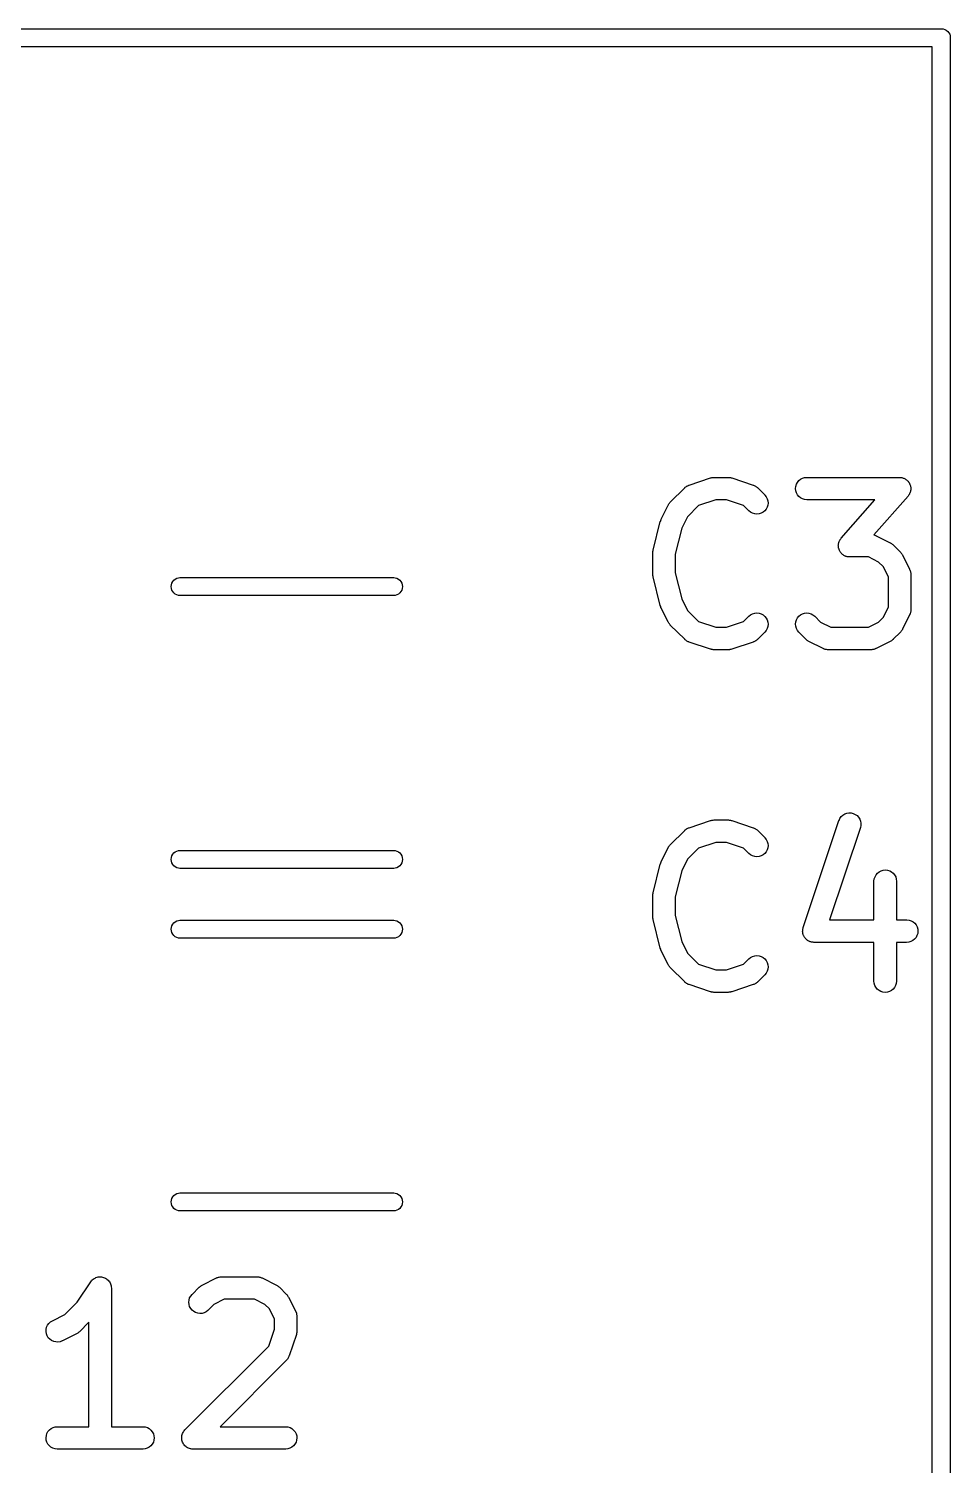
# Model space of a CAD drawing. Extents: x 86.3 to 156, y -71.2 to -29.1.
# Drawn here: x 149.66 to 155.81, y -38.73 to -29.15 of the extents above; entities that cross this region are included whole.
import ezdxf

# ---------------------------------------------------------------- set-up
doc = ezdxf.new("R2010")
doc.units = 0
doc.layers.add('BLACK', color=7, linetype='CONTINUOUS')

msp = doc.modelspace()

# ---------------------------------------------------------------- linework, layer by layer
at = {"layer": 'BLACK', "linetype": 'CONTINUOUS'}
for p, q in [((130.353, -29.15), (155.747, -29.15)), ((155.747, -29.15), (155.75, -29.1497)), ((155.75, -29.1497), (155.753, -29.15)), ((155.753, -29.15), (155.753, -29.15)), ((155.753, -29.15), (155.762, -29.1509)), ((155.762, -29.1509), (155.773, -29.1543)), ((155.773, -29.1543), (155.783, -29.1599)), ((155.783, -29.1599), (155.793, -29.1674)), ((155.793, -29.1674), (155.8, -29.1765)), ((155.8, -29.1765), (155.806, -29.1869)), ((155.806, -29.1869), (155.809, -29.1982)), ((155.809, -29.1982), (155.81, -29.21)), ((155.81, -29.21), (155.81, -29.2129)), ((155.81, -29.2129), (155.81, -41.592)), ((155.69, -29.27), (130.41, -29.27)), ((155.69, -41.5642), (155.69, -29.27)), ((154.042, -32.2093), (154.046, -32.2063)), ((154.046, -32.2063), (154.05, -32.2031)), ((154.05, -32.2031), (154.052, -32.2021)), ((154.052, -32.2021), (154.054, -32.2008)), ((154.054, -32.2008), (154.058, -32.1987)), ((154.058, -32.1987), (154.063, -32.1964)), ((154.063, -32.1964), (154.065, -32.1957)), ((154.065, -32.1957), (154.067, -32.1948)), ((154.067, -32.1948), (154.21, -32.1472)), ((154.21, -32.1472), (154.211, -32.1469)), ((154.211, -32.1469), (154.215, -32.146)), ((154.215, -32.146), (154.219, -32.1448)), ((154.219, -32.1448), (154.222, -32.1445)), ((154.222, -32.1445), (154.225, -32.1439)), ((154.225, -32.1439), (154.229, -32.1438)), ((154.229, -32.1438), (154.234, -32.1434)), ((154.234, -32.1434), (154.329, -32.1434)), ((154.329, -32.1434), (154.33, -32.1434)), ((154.33, -32.1434), (154.334, -32.1439)), ((154.334, -32.1439), (154.338, -32.144)), ((154.338, -32.144), (154.341, -32.1447)), ((154.341, -32.1447), (154.344, -32.145)), ((154.344, -32.145), (154.348, -32.1463)), ((154.348, -32.1463), (154.353, -32.1472)), ((154.353, -32.1472), (154.495, -32.1948)), ((154.495, -32.1948), (154.496, -32.1952)), ((154.496, -32.1952), (154.498, -32.1961)), ((154.498, -32.1961), (154.501, -32.1968)), ((154.501, -32.1968), (154.505, -32.1992)), ((154.505, -32.1992), (154.51, -32.2013)), ((154.51, -32.2013), (154.511, -32.2026)), ((154.511, -32.2026), (154.513, -32.2037)), ((154.513, -32.2037), (154.517, -32.2069)), ((154.778, -32.2179), (154.779, -32.2033)), ((154.779, -32.2033), (154.784, -32.1893)), ((154.784, -32.1893), (154.79, -32.1764)), ((154.79, -32.1764), (154.8, -32.1652)), ((154.8, -32.1652), (154.811, -32.1559)), ((154.811, -32.1559), (154.824, -32.149)), ((154.824, -32.149), (154.838, -32.1448)), ((154.838, -32.1448), (154.853, -32.1434)), ((154.853, -32.1434), (155.472, -32.1434)), ((155.472, -32.1434), (155.473, -32.1434)), ((155.473, -32.1434), (155.477, -32.1439)), ((155.477, -32.1439), (155.482, -32.1441)), ((155.482, -32.1441), (155.485, -32.1447)), ((155.485, -32.1447), (155.487, -32.145)), ((155.487, -32.145), (155.492, -32.1464)), ((155.492, -32.1464), (155.496, -32.1475)), ((155.496, -32.1475), (155.499, -32.1486)), ((155.499, -32.1486), (155.501, -32.1494)), ((155.501, -32.1494), (155.505, -32.1517)), ((155.505, -32.1517), (155.51, -32.1537)), ((155.51, -32.1537), (155.512, -32.1552)), ((155.512, -32.1552), (155.514, -32.1565)), ((155.514, -32.1565), (155.518, -32.1595)), ((155.518, -32.1595), (155.521, -32.1623)), ((155.521, -32.1623), (155.523, -32.1642)), ((155.523, -32.1642), (155.525, -32.1659)), ((155.525, -32.1659), (155.528, -32.1696)), ((155.528, -32.1696), (155.531, -32.173)), ((155.531, -32.173), (155.533, -32.1753)), ((155.533, -32.1753), (155.534, -32.1773)), ((155.534, -32.1773), (155.537, -32.1815)), ((155.537, -32.1815), (155.539, -32.1855)), ((155.539, -32.1855), (155.54, -32.188)), ((155.54, -32.188), (155.541, -32.1903)), ((155.541, -32.1903), (155.543, -32.1948)), ((155.543, -32.1948), (155.544, -32.1992)), ((155.544, -32.1992), (155.545, -32.2018)), ((155.545, -32.2018), (155.545, -32.2043)), ((155.545, -32.2043), (155.546, -32.209)), ((153.942, -32.3082), (154.038, -32.213)), ((154.038, -32.2122), (154.04, -32.2109)), ((154.038, -32.213), (154.038, -32.2122)), ((154.04, -32.2109), (154.042, -32.2093)), ((154.246, -32.2934), (154.131, -32.3316)), ((154.317, -32.2934), (154.246, -32.2934)), ((154.431, -32.3316), (154.317, -32.2934)), ((154.517, -32.2069), (154.522, -32.2099)), ((154.522, -32.2099), (154.523, -32.2116)), ((154.523, -32.2116), (154.525, -32.213)), ((154.525, -32.213), (154.572, -32.2606)), ((154.572, -32.2606), (154.573, -32.2613)), ((154.573, -32.2613), (154.582, -32.2728)), ((154.582, -32.2728), (154.589, -32.2858)), ((154.589, -32.2858), (154.593, -32.2998)), ((154.593, -32.2998), (154.594, -32.3144)), ((154.779, -32.2324), (154.778, -32.2179)), ((154.783, -32.2465), (154.779, -32.2324)), ((154.79, -32.2594), (154.783, -32.2465)), ((154.799, -32.2709), (154.79, -32.2594)), ((154.81, -32.2803), (154.799, -32.2709)), ((154.823, -32.2873), (154.81, -32.2803)), ((154.837, -32.2917), (154.823, -32.2873)), ((154.852, -32.2934), (154.837, -32.2917)), ((154.853, -32.2934), (154.852, -32.2934)), ((155.306, -32.2934), (154.853, -32.2934)), ((155.082, -32.5499), (155.306, -32.2934)), ((155.528, -32.2678), (155.301, -32.5271)), ((155.531, -32.2639), (155.528, -32.2678)), ((155.534, -32.2603), (155.531, -32.2639)), ((155.535, -32.258), (155.534, -32.2603)), ((155.537, -32.2559), (155.535, -32.258)), ((155.539, -32.2516), (155.537, -32.2559)), ((155.541, -32.2474), (155.539, -32.2516)), ((155.542, -32.2449), (155.541, -32.2474)), ((155.543, -32.2425), (155.542, -32.2449)), ((155.544, -32.238), (155.543, -32.2425)), ((155.545, -32.2335), (155.544, -32.238)), ((155.546, -32.2283), (155.545, -32.2308)), ((155.545, -32.2308), (155.545, -32.2335)), ((155.546, -32.209), (155.547, -32.2137)), ((155.547, -32.2137), (155.546, -32.2163)), ((155.546, -32.2163), (155.547, -32.2189)), ((155.547, -32.2189), (155.546, -32.2236)), ((155.546, -32.2236), (155.546, -32.2283)), ((153.881, -32.4229), (153.928, -32.3277)), ((153.928, -32.3277), (153.929, -32.3268)), ((153.929, -32.3268), (153.931, -32.3232)), ((153.931, -32.3232), (153.933, -32.3195)), ((153.933, -32.3195), (153.935, -32.3171)), ((153.935, -32.3171), (153.937, -32.3145)), ((153.937, -32.3145), (153.94, -32.3115)), ((153.94, -32.3115), (153.942, -32.3082)), ((154.131, -32.3316), (154.057, -32.4057)), ((154.466, -32.3667), (154.431, -32.3316)), ((154.478, -32.3759), (154.466, -32.3667)), ((154.491, -32.3829), (154.478, -32.3759)), ((154.505, -32.3871), (154.491, -32.3829)), ((154.519, -32.3886), (154.505, -32.3871)), ((154.534, -32.3872), (154.519, -32.3886)), ((154.548, -32.3831), (154.534, -32.3872)), ((154.561, -32.3762), (154.548, -32.3831)), ((154.572, -32.367), (154.561, -32.3762)), ((154.581, -32.3558), (154.572, -32.367)), ((154.588, -32.3429), (154.581, -32.3558)), ((154.593, -32.329), (154.588, -32.3429)), ((154.594, -32.3144), (154.593, -32.329)), ((153.828, -32.6288), (153.875, -32.4383)), ((153.875, -32.4373), (153.876, -32.4369)), ((153.875, -32.4383), (153.875, -32.4373)), ((153.876, -32.4366), (153.878, -32.4301)), ((153.876, -32.4369), (153.876, -32.4366)), ((153.878, -32.4301), (153.881, -32.4236)), ((153.881, -32.4233), (153.881, -32.4229)), ((153.881, -32.4236), (153.881, -32.4233)), ((154.019, -32.4827), (153.975, -32.6562)), ((154.057, -32.4057), (154.019, -32.4827)), ((155.064, -32.5894), (155.065, -32.5869)), ((155.064, -32.5941), (155.064, -32.5894)), ((155.065, -32.5843), (155.066, -32.5798)), ((155.065, -32.5869), (155.065, -32.5843)), ((155.066, -32.5798), (155.067, -32.5752)), ((155.067, -32.5752), (155.068, -32.5728)), ((155.068, -32.5728), (155.069, -32.5703)), ((155.069, -32.5703), (155.071, -32.5661)), ((155.071, -32.5661), (155.073, -32.5618)), ((155.073, -32.5618), (155.075, -32.5597)), ((155.075, -32.5597), (155.076, -32.5574)), ((155.076, -32.5574), (155.079, -32.5538)), ((155.079, -32.5538), (155.082, -32.5499)), ((155.301, -32.5271), (155.306, -32.5288)), ((155.306, -32.5288), (155.311, -32.5304)), ((155.311, -32.5304), (155.313, -32.5315)), ((155.313, -32.5315), (155.315, -32.5323)), ((155.315, -32.5323), (155.41, -32.5799)), ((155.41, -32.5799), (155.411, -32.5803)), ((155.411, -32.5803), (155.414, -32.5826)), ((155.414, -32.5826), (155.418, -32.5846)), ((155.418, -32.5846), (155.421, -32.5866)), ((155.421, -32.5866), (155.423, -32.5883)), ((155.423, -32.5883), (155.426, -32.5912)), ((153.825, -32.6432), (153.826, -32.6373)), ((153.825, -32.6446), (153.825, -32.6432)), ((153.825, -32.6459), (153.825, -32.6446)), ((153.825, -32.647), (153.825, -32.6459)), ((153.825, -32.7898), (153.825, -32.647)), ((153.826, -32.6373), (153.827, -32.6314)), ((153.827, -32.6301), (153.828, -32.6288)), ((153.827, -32.6314), (153.827, -32.6301)), ((153.975, -32.6562), (153.975, -32.7806)), ((155.063, -32.5988), (155.064, -32.5941)), ((155.064, -32.6014), (155.063, -32.5988)), ((155.064, -32.6041), (155.064, -32.6014)), ((155.064, -32.6087), (155.064, -32.6041)), ((155.065, -32.6134), (155.064, -32.6087)), ((155.065, -32.6159), (155.065, -32.6134)), ((155.066, -32.6185), (155.065, -32.6159)), ((155.068, -32.6229), (155.066, -32.6185)), ((155.069, -32.6274), (155.068, -32.6229)), ((155.07, -32.6298), (155.069, -32.6274)), ((155.071, -32.6322), (155.07, -32.6298)), ((155.073, -32.6362), (155.071, -32.6322)), ((155.076, -32.6404), (155.073, -32.6362)), ((155.077, -32.6424), (155.076, -32.6404)), ((155.079, -32.6447), (155.077, -32.6424)), ((155.082, -32.6481), (155.079, -32.6447)), ((155.085, -32.6518), (155.082, -32.6481)), ((155.087, -32.6535), (155.085, -32.6518)), ((155.089, -32.6554), (155.087, -32.6535)), ((155.092, -32.6582), (155.089, -32.6554)), ((155.096, -32.6612), (155.092, -32.6582)), ((155.098, -32.6625), (155.096, -32.6612)), ((155.1, -32.664), (155.098, -32.6625)), ((155.105, -32.666), (155.1, -32.664)), ((155.109, -32.6683), (155.105, -32.666)), ((155.111, -32.6691), (155.109, -32.6683)), ((155.114, -32.6702), (155.111, -32.6691)), ((155.118, -32.6713), (155.114, -32.6702)), ((155.123, -32.6727), (155.118, -32.6713)), ((155.125, -32.673), (155.123, -32.6727)), ((155.128, -32.6736), (155.125, -32.673)), ((155.133, -32.6738), (155.128, -32.6736)), ((155.137, -32.6743), (155.133, -32.6738)), ((155.138, -32.6743), (155.137, -32.6743)), ((155.264, -32.6743), (155.138, -32.6743)), ((155.332, -32.7086), (155.264, -32.6743)), ((155.426, -32.5912), (155.43, -32.5939)), ((155.43, -32.5939), (155.477, -32.6415)), ((155.477, -32.6415), (155.478, -32.6423)), ((155.478, -32.6423), (155.48, -32.6456)), ((155.48, -32.6456), (155.483, -32.6486)), ((155.483, -32.6486), (155.485, -32.6513)), ((155.485, -32.6513), (155.487, -32.6537)), ((155.487, -32.6537), (155.489, -32.6575)), ((155.489, -32.6575), (155.491, -32.661)), ((155.491, -32.661), (155.539, -32.7563)), ((153.975, -32.7806), (154.019, -32.9541)), ((155.362, -32.739), (155.332, -32.7086)), ((155.397, -32.8075), (155.362, -32.739)), ((155.539, -32.7563), (155.539, -32.7572)), ((155.539, -32.7572), (155.54, -32.7593)), ((155.54, -32.7593), (155.541, -32.7612)), ((155.541, -32.7612), (155.543, -32.7661)), ((155.543, -32.7661), (155.544, -32.7709)), ((155.544, -32.7709), (155.545, -32.7731)), ((155.545, -32.7731), (155.545, -32.7752)), ((155.545, -32.7752), (155.546, -32.7803)), ((155.546, -32.7803), (155.547, -32.7854)), ((150.612, -32.872), (150.614, -32.8602)), ((150.614, -32.8838), (150.612, -32.872)), ((150.614, -32.8602), (150.617, -32.8489)), ((150.617, -32.8489), (150.623, -32.8385)), ((150.623, -32.8385), (150.63, -32.8294)), ((150.63, -32.8294), (150.639, -32.8219)), ((150.639, -32.8219), (150.65, -32.8163)), ((150.65, -32.8163), (150.661, -32.8129)), ((150.661, -32.8129), (150.67, -32.812)), ((150.67, -32.812), (152.098, -32.812)), ((152.098, -32.812), (152.107, -32.8129)), ((152.107, -32.8129), (152.118, -32.8163)), ((152.118, -32.8163), (152.129, -32.8219)), ((152.129, -32.8219), (152.138, -32.8294)), ((152.138, -32.8294), (152.145, -32.8385)), ((152.145, -32.8385), (152.151, -32.8489)), ((152.151, -32.8489), (152.154, -32.8602)), ((152.154, -32.8602), (152.156, -32.872)), ((152.156, -32.872), (152.154, -32.8838)), ((153.825, -32.7911), (153.825, -32.7898)), ((153.825, -32.7925), (153.825, -32.7911)), ((153.826, -32.7984), (153.825, -32.7925)), ((153.827, -32.8044), (153.826, -32.7984)), ((153.827, -32.8057), (153.827, -32.8044)), ((153.827, -32.807), (153.827, -32.8057)), ((153.828, -32.808), (153.827, -32.807)), ((153.875, -32.9985), (153.828, -32.808)), ((155.397, -33.0102), (155.397, -32.8075)), ((155.547, -32.7854), (155.546, -32.7876)), ((155.546, -32.7876), (155.547, -32.7898)), ((155.547, -32.7898), (155.547, -33.0279)), ((150.617, -32.8951), (150.614, -32.8838)), ((150.623, -32.9055), (150.617, -32.8951)), ((150.63, -32.9146), (150.623, -32.9055)), ((150.639, -32.9221), (150.63, -32.9146)), ((150.65, -32.9277), (150.639, -32.9221)), ((150.661, -32.9311), (150.65, -32.9277)), ((150.67, -32.932), (150.661, -32.9311)), ((152.098, -32.932), (150.67, -32.932)), ((152.107, -32.9311), (152.098, -32.932)), ((152.118, -32.9277), (152.107, -32.9311)), ((152.129, -32.9221), (152.118, -32.9277)), ((152.138, -32.9146), (152.129, -32.9221)), ((152.145, -32.9055), (152.138, -32.9146)), ((152.151, -32.8951), (152.145, -32.9055)), ((152.154, -32.8838), (152.151, -32.8951)), ((154.019, -32.9541), (154.057, -33.0311)), ((153.875, -32.9988), (153.875, -32.9985)), ((153.875, -32.9991), (153.875, -32.9988)), ((153.878, -33.0056), (153.875, -32.9991)), ((153.88, -33.0123), (153.878, -33.0056)), ((153.88, -33.0126), (153.88, -33.0123)), ((153.88, -33.0129), (153.88, -33.0126)), ((153.881, -33.0138), (153.88, -33.0129)), ((153.928, -33.1091), (153.881, -33.0138)), ((154.057, -33.0311), (154.131, -33.1052)), ((154.467, -33.0694), (154.478, -33.0602)), ((154.478, -33.0602), (154.491, -33.0535)), ((154.491, -33.0535), (154.506, -33.0494)), ((154.506, -33.0494), (154.52, -33.0481)), ((154.52, -33.0481), (154.535, -33.0497)), ((154.535, -33.0497), (154.549, -33.0541)), ((154.549, -33.0541), (154.561, -33.0611)), ((154.561, -33.0611), (154.573, -33.0705)), ((154.8, -33.0697), (154.811, -33.0605)), ((154.811, -33.0605), (154.824, -33.0537)), ((154.824, -33.0537), (154.838, -33.0495)), ((154.838, -33.0495), (154.853, -33.0481)), ((154.853, -33.0481), (154.867, -33.0496)), ((154.867, -33.0496), (154.881, -33.0539)), ((154.881, -33.0539), (154.894, -33.0608)), ((154.894, -33.0608), (154.906, -33.0701)), ((155.362, -33.0787), (155.397, -33.0102)), ((155.539, -33.0614), (155.491, -33.1567)), ((155.54, -33.0594), (155.539, -33.0614)), ((155.541, -33.0574), (155.54, -33.0594)), ((155.542, -33.0526), (155.541, -33.0574)), ((155.544, -33.0478), (155.542, -33.0526)), ((155.545, -33.0435), (155.544, -33.0456)), ((155.544, -33.0456), (155.544, -33.0478)), ((155.546, -33.0384), (155.545, -33.0435)), ((155.547, -33.029), (155.546, -33.0311)), ((155.546, -33.0311), (155.547, -33.0334)), ((155.547, -33.0334), (155.546, -33.0384)), ((155.547, -33.0279), (155.547, -33.029)), ((153.931, -33.1126), (153.928, -33.1091)), ((153.933, -33.1164), (153.931, -33.1126)), ((153.935, -33.1188), (153.933, -33.1164)), ((153.936, -33.1215), (153.935, -33.1188)), ((153.939, -33.1245), (153.936, -33.1215)), ((153.942, -33.1278), (153.939, -33.1245)), ((153.942, -33.1286), (153.942, -33.1278)), ((154.038, -33.2238), (153.942, -33.1286)), ((154.131, -33.1052), (154.246, -33.1434)), ((154.246, -33.1434), (154.317, -33.1434)), ((154.317, -33.1434), (154.431, -33.1052)), ((154.431, -33.1052), (154.466, -33.0701)), ((154.466, -33.0701), (154.467, -33.0694)), ((154.582, -33.1649), (154.572, -33.1762)), ((154.573, -33.0705), (154.582, -33.0819)), ((154.582, -33.0819), (154.589, -33.0948)), ((154.589, -33.152), (154.582, -33.1649)), ((154.589, -33.0948), (154.593, -33.1088)), ((154.593, -33.138), (154.589, -33.152)), ((154.593, -33.1088), (154.594, -33.1234)), ((154.594, -33.1234), (154.593, -33.138)), ((154.778, -33.1224), (154.779, -33.1078)), ((154.779, -33.1369), (154.778, -33.1224)), ((154.779, -33.1078), (154.784, -33.0938)), ((154.783, -33.151), (154.779, -33.1369)), ((154.79, -33.164), (154.783, -33.151)), ((154.784, -33.0938), (154.791, -33.081)), ((154.799, -33.1754), (154.79, -33.164)), ((154.791, -33.081), (154.8, -33.0697)), ((154.906, -33.0701), (154.945, -33.1091)), ((154.945, -33.1091), (155.013, -33.1434)), ((155.013, -33.1434), (155.264, -33.1434)), ((155.264, -33.1434), (155.332, -33.1091)), ((155.332, -33.1091), (155.362, -33.0787)), ((155.486, -33.1649), (155.484, -33.1673)), ((155.488, -33.1612), (155.486, -33.1649)), ((155.491, -33.1576), (155.488, -33.1612)), ((155.491, -33.1567), (155.491, -33.1576)), ((154.039, -33.2252), (154.038, -33.2238)), ((154.041, -33.2268), (154.039, -33.2252)), ((154.045, -33.2298), (154.041, -33.2268)), ((154.049, -33.2331), (154.045, -33.2298)), ((154.051, -33.2341), (154.049, -33.2331)), ((154.053, -33.2354), (154.051, -33.2341)), ((154.057, -33.2376), (154.053, -33.2354)), ((154.062, -33.24), (154.057, -33.2376)), ((154.064, -33.2406), (154.062, -33.24)), ((154.066, -33.2416), (154.064, -33.2406)), ((154.067, -33.2419), (154.066, -33.2416)), ((154.21, -33.2895), (154.067, -33.2419)), ((154.495, -33.2419), (154.353, -33.2895)), ((154.497, -33.241), (154.495, -33.2419)), ((154.5, -33.2404), (154.497, -33.241)), ((154.504, -33.238), (154.5, -33.2404)), ((154.509, -33.236), (154.504, -33.238)), ((154.511, -33.2347), (154.509, -33.236)), ((154.513, -33.2337), (154.511, -33.2347)), ((154.517, -33.2305), (154.513, -33.2337)), ((154.521, -33.2275), (154.517, -33.2305)), ((154.522, -33.2259), (154.521, -33.2275)), ((154.524, -33.2245), (154.522, -33.2259)), ((154.525, -33.2238), (154.524, -33.2245)), ((154.572, -33.1762), (154.525, -33.2238)), ((154.8, -33.1762), (154.799, -33.1754)), ((154.847, -33.2238), (154.8, -33.1762)), ((154.851, -33.2265), (154.847, -33.2238)), ((154.854, -33.2294), (154.851, -33.2265)), ((154.856, -33.2311), (154.854, -33.2294)), ((154.859, -33.2331), (154.856, -33.2311)), ((154.862, -33.2351), (154.859, -33.2331)), ((154.866, -33.2374), (154.862, -33.2351)), ((154.867, -33.2378), (154.866, -33.2374)), ((154.962, -33.2855), (154.867, -33.2378)), ((155.41, -33.2378), (155.315, -33.2855)), ((155.414, -33.2356), (155.41, -33.2378)), ((155.417, -33.2337), (155.414, -33.2356)), ((155.42, -33.2317), (155.417, -33.2337)), ((155.422, -33.2301), (155.42, -33.2317)), ((155.425, -33.2272), (155.422, -33.2301)), ((155.429, -33.2245), (155.425, -33.2272)), ((155.43, -33.2238), (155.429, -33.2245)), ((155.477, -33.1762), (155.43, -33.2238)), ((155.48, -33.1729), (155.477, -33.1762)), ((155.483, -33.1699), (155.48, -33.1729)), ((155.484, -33.1673), (155.483, -33.1699)), ((154.214, -33.2905), (154.21, -33.2895)), ((154.218, -33.2917), (154.214, -33.2905)), ((154.221, -33.2921), (154.218, -33.2917)), ((154.224, -33.2928), (154.221, -33.2921)), ((154.228, -33.2929), (154.224, -33.2928)), ((154.233, -33.2934), (154.228, -33.2929)), ((154.234, -33.2934), (154.233, -33.2934)), ((154.329, -33.2934), (154.234, -33.2934)), ((154.333, -33.293), (154.329, -33.2934)), ((154.337, -33.2929), (154.333, -33.293)), ((154.34, -33.2923), (154.337, -33.2929)), ((154.343, -33.292), (154.34, -33.2923)), ((154.347, -33.2907), (154.343, -33.292)), ((154.352, -33.2899), (154.347, -33.2907)), ((154.353, -33.2895), (154.352, -33.2899)), ((154.964, -33.2863), (154.962, -33.2855)), ((154.966, -33.2873), (154.964, -33.2863)), ((154.971, -33.2889), (154.966, -33.2873)), ((154.976, -33.2907), (154.971, -33.2889)), ((154.978, -33.2911), (154.976, -33.2907)), ((154.98, -33.2917), (154.978, -33.2911)), ((154.985, -33.2923), (154.98, -33.2917)), ((154.99, -33.2932), (154.985, -33.2923)), ((154.992, -33.2931), (154.99, -33.2932)), ((154.994, -33.2934), (154.992, -33.2931)), ((154.996, -33.2934), (154.994, -33.2934)), ((155.281, -33.2934), (154.996, -33.2934)), ((155.283, -33.2932), (155.281, -33.2934)), ((155.286, -33.2933), (155.283, -33.2932)), ((155.291, -33.2925), (155.286, -33.2933)), ((155.296, -33.292), (155.291, -33.2925)), ((155.298, -33.2913), (155.296, -33.292)), ((155.3, -33.291), (155.298, -33.2913)), ((155.305, -33.2892), (155.3, -33.291)), ((155.31, -33.2877), (155.305, -33.2892)), ((155.312, -33.2867), (155.31, -33.2877)), ((155.314, -33.2859), (155.312, -33.2867)), ((155.315, -33.2855), (155.314, -33.2859)), ((155.074, -34.4188), (155.082, -34.4069)), ((155.082, -34.4069), (155.093, -34.397)), ((155.093, -34.397), (155.106, -34.3893)), ((155.106, -34.3893), (155.119, -34.3842)), ((155.119, -34.3842), (155.134, -34.3819)), ((155.134, -34.3819), (155.148, -34.3824)), ((155.148, -34.3824), (155.163, -34.3858)), ((155.163, -34.3858), (155.176, -34.3918)), ((155.176, -34.3918), (155.188, -34.4004)), ((155.188, -34.4004), (155.198, -34.411)), ((155.198, -34.411), (155.206, -34.4235)), ((153.942, -34.5942), (154.038, -34.499)), ((154.038, -34.4982), (154.04, -34.4969)), ((154.038, -34.499), (154.038, -34.4982)), ((154.04, -34.4969), (154.042, -34.4953)), ((154.042, -34.4953), (154.046, -34.4923)), ((154.046, -34.4923), (154.05, -34.4891)), ((154.05, -34.4891), (154.052, -34.4881)), ((154.052, -34.4881), (154.054, -34.4868)), ((154.054, -34.4868), (154.058, -34.4847)), ((154.058, -34.4847), (154.063, -34.4824)), ((154.063, -34.4824), (154.065, -34.4817)), ((154.065, -34.4817), (154.067, -34.4808)), ((154.067, -34.4808), (154.21, -34.4332)), ((154.21, -34.4332), (154.211, -34.4329)), ((154.211, -34.4329), (154.215, -34.432)), ((154.215, -34.432), (154.219, -34.4308)), ((154.219, -34.4308), (154.222, -34.4305)), ((154.222, -34.4305), (154.225, -34.4299)), ((154.225, -34.4299), (154.229, -34.4298)), ((154.229, -34.4298), (154.234, -34.4294)), ((154.234, -34.4294), (154.329, -34.4294)), ((154.329, -34.4294), (154.33, -34.4294)), ((154.33, -34.4294), (154.334, -34.4299)), ((154.334, -34.4299), (154.338, -34.43)), ((154.338, -34.43), (154.341, -34.4307)), ((154.341, -34.4307), (154.344, -34.431)), ((154.344, -34.431), (154.348, -34.4323)), ((154.348, -34.4323), (154.353, -34.4332)), ((154.353, -34.4332), (154.495, -34.4808)), ((154.495, -34.4808), (154.496, -34.4812)), ((154.496, -34.4812), (154.498, -34.4821)), ((154.498, -34.4821), (154.501, -34.4828)), ((154.501, -34.4828), (154.505, -34.4852)), ((154.505, -34.4852), (154.51, -34.4873)), ((154.51, -34.4873), (154.511, -34.4886)), ((154.511, -34.4886), (154.513, -34.4897)), ((154.513, -34.4897), (154.517, -34.4929)), ((154.517, -34.4929), (154.522, -34.4959)), ((154.522, -34.4959), (154.523, -34.4976)), ((154.523, -34.4976), (154.525, -34.499)), ((154.525, -34.499), (154.572, -34.5466)), ((154.829, -35.1473), (155.067, -34.433)), ((155.21, -34.4805), (155.004, -35.096)), ((155.067, -34.433), (155.068, -34.4321)), ((155.068, -34.4321), (155.074, -34.4188)), ((155.206, -34.4235), (155.211, -34.4371)), ((155.213, -34.4662), (155.21, -34.4805)), ((155.211, -34.4371), (155.213, -34.4516)), ((155.213, -34.4516), (155.213, -34.4662)), ((153.935, -34.6031), (153.937, -34.6005)), ((153.937, -34.6005), (153.94, -34.5975)), ((153.94, -34.5975), (153.942, -34.5942)), ((154.246, -34.5794), (154.131, -34.6176)), ((154.317, -34.5794), (154.246, -34.5794)), ((154.431, -34.6176), (154.317, -34.5794)), ((154.572, -34.5466), (154.573, -34.5473)), ((154.573, -34.5473), (154.582, -34.5588)), ((154.582, -34.5588), (154.589, -34.5718)), ((154.589, -34.5718), (154.593, -34.5858)), ((154.593, -34.5858), (154.594, -34.6004)), ((154.594, -34.6004), (154.593, -34.615)), ((150.612, -34.692), (150.614, -34.6802)), ((150.614, -34.7038), (150.612, -34.692)), ((150.614, -34.6802), (150.617, -34.6689)), ((150.617, -34.6689), (150.623, -34.6585)), ((150.623, -34.6585), (150.63, -34.6494)), ((150.63, -34.6494), (150.639, -34.6419)), ((150.639, -34.6419), (150.65, -34.6363)), ((150.65, -34.6363), (150.661, -34.6329)), ((150.661, -34.6329), (150.67, -34.632)), ((150.67, -34.632), (152.098, -34.632)), ((152.098, -34.632), (152.107, -34.6329)), ((152.107, -34.6329), (152.118, -34.6363)), ((152.118, -34.6363), (152.129, -34.6419)), ((152.129, -34.6419), (152.138, -34.6494)), ((152.138, -34.6494), (152.145, -34.6585)), ((152.145, -34.6585), (152.151, -34.6689)), ((152.151, -34.6689), (152.154, -34.6802)), ((152.154, -34.6802), (152.156, -34.692)), ((152.156, -34.692), (152.154, -34.7038)), ((153.881, -34.7089), (153.928, -34.6137)), ((153.928, -34.6137), (153.929, -34.6128)), ((153.929, -34.6128), (153.931, -34.6092)), ((153.931, -34.6092), (153.933, -34.6055)), ((153.933, -34.6055), (153.935, -34.6031)), ((154.057, -34.6917), (154.019, -34.7687)), ((154.131, -34.6176), (154.057, -34.6917)), ((154.466, -34.6527), (154.431, -34.6176)), ((154.478, -34.6619), (154.466, -34.6527)), ((154.491, -34.6689), (154.478, -34.6619)), ((154.505, -34.6731), (154.491, -34.6689)), ((154.519, -34.6746), (154.505, -34.6731)), ((154.534, -34.6732), (154.519, -34.6746)), ((154.548, -34.6691), (154.534, -34.6732)), ((154.561, -34.6622), (154.548, -34.6691)), ((154.572, -34.653), (154.561, -34.6622)), ((154.581, -34.6418), (154.572, -34.653)), ((154.588, -34.6289), (154.581, -34.6418)), ((154.593, -34.615), (154.588, -34.6289)), ((150.617, -34.7151), (150.614, -34.7038)), ((150.623, -34.7255), (150.617, -34.7151)), ((150.63, -34.7346), (150.623, -34.7255)), ((150.639, -34.7421), (150.63, -34.7346)), ((150.65, -34.7477), (150.639, -34.7421)), ((150.661, -34.7511), (150.65, -34.7477)), ((150.67, -34.752), (150.661, -34.7511)), ((152.098, -34.752), (150.67, -34.752)), ((152.107, -34.7511), (152.098, -34.752)), ((152.118, -34.7477), (152.107, -34.7511)), ((152.129, -34.7421), (152.118, -34.7477)), ((152.138, -34.7346), (152.129, -34.7421)), ((152.145, -34.7255), (152.138, -34.7346)), ((152.151, -34.7151), (152.145, -34.7255)), ((152.154, -34.7038), (152.151, -34.7151)), ((153.828, -34.9148), (153.875, -34.7243)), ((153.875, -34.7233), (153.876, -34.7229)), ((153.875, -34.7243), (153.875, -34.7233)), ((153.876, -34.7226), (153.878, -34.7161)), ((153.876, -34.7229), (153.876, -34.7226)), ((153.878, -34.7161), (153.881, -34.7096)), ((153.881, -34.7093), (153.881, -34.7089)), ((153.881, -34.7096), (153.881, -34.7093)), ((154.019, -34.7687), (153.975, -34.9422)), ((155.315, -34.7953), (155.324, -34.7841)), ((155.324, -34.7841), (155.335, -34.775)), ((155.335, -34.775), (155.348, -34.7682)), ((155.348, -34.7682), (155.362, -34.764)), ((155.362, -34.764), (155.377, -34.7627)), ((155.377, -34.7627), (155.392, -34.7642)), ((155.392, -34.7642), (155.406, -34.7686)), ((155.406, -34.7686), (155.418, -34.7755)), ((155.418, -34.7755), (155.43, -34.7849)), ((155.43, -34.7849), (155.439, -34.7962)), ((155.301, -34.8367), (155.303, -34.8221)), ((155.301, -34.8377), (155.301, -34.8367)), ((155.301, -35.096), (155.301, -34.8377)), ((155.303, -34.8221), (155.308, -34.8082)), ((155.308, -34.8082), (155.315, -34.7953)), ((155.439, -34.7962), (155.446, -34.8091)), ((155.446, -34.8091), (155.45, -34.8231)), ((155.45, -34.8231), (155.451, -34.8377)), ((155.451, -34.8377), (155.451, -35.096)), ((153.825, -34.9292), (153.826, -34.9233)), ((153.825, -34.9306), (153.825, -34.9292)), ((153.825, -34.9319), (153.825, -34.9306)), ((153.825, -34.933), (153.825, -34.9319)), ((153.825, -35.0758), (153.825, -34.933)), ((153.826, -34.9233), (153.827, -34.9174)), ((153.827, -34.9161), (153.828, -34.9148)), ((153.827, -34.9174), (153.827, -34.9161)), ((153.975, -34.9422), (153.975, -35.0666)), ((153.825, -35.0771), (153.825, -35.0758)), ((153.825, -35.0785), (153.825, -35.0771)), ((153.826, -35.0844), (153.825, -35.0785)), ((153.975, -35.0666), (154.019, -35.2401)), ((150.612, -35.158), (150.614, -35.1462)), ((150.614, -35.1698), (150.612, -35.158)), ((150.614, -35.1462), (150.617, -35.1349)), ((150.617, -35.1811), (150.614, -35.1698)), ((150.617, -35.1349), (150.623, -35.1245)), ((150.623, -35.1245), (150.63, -35.1154)), ((150.63, -35.1154), (150.639, -35.1079)), ((150.639, -35.1079), (150.65, -35.1023)), ((150.65, -35.1023), (150.661, -35.0989)), ((150.661, -35.0989), (150.67, -35.098)), ((150.67, -35.098), (152.098, -35.098)), ((152.098, -35.098), (152.107, -35.0989)), ((152.107, -35.0989), (152.118, -35.1023)), ((152.118, -35.1023), (152.129, -35.1079)), ((152.129, -35.1079), (152.138, -35.1154)), ((152.138, -35.1154), (152.145, -35.1245)), ((152.145, -35.1245), (152.151, -35.1349)), ((152.151, -35.1349), (152.154, -35.1462)), ((152.154, -35.1698), (152.151, -35.1811)), ((152.154, -35.1462), (152.156, -35.158)), ((152.156, -35.158), (152.154, -35.1698)), ((153.827, -35.0904), (153.826, -35.0844)), ((153.827, -35.0917), (153.827, -35.0904)), ((153.827, -35.093), (153.827, -35.0917)), ((153.828, -35.094), (153.827, -35.093)), ((153.875, -35.2845), (153.828, -35.094)), ((154.825, -35.1705), (154.826, -35.1661)), ((154.826, -35.1734), (154.825, -35.1705)), ((154.825, -35.1762), (154.826, -35.1734)), ((154.826, -35.1806), (154.825, -35.1762)), ((154.826, -35.1616), (154.827, -35.1588)), ((154.826, -35.1661), (154.826, -35.1616)), ((154.827, -35.156), (154.828, -35.1517)), ((154.827, -35.1588), (154.827, -35.156)), ((154.828, -35.1517), (154.829, -35.1473)), ((155.004, -35.096), (155.301, -35.096)), ((155.451, -35.096), (155.519, -35.096)), ((155.519, -35.096), (155.52, -35.0961)), ((155.52, -35.0961), (155.535, -35.0977)), ((155.535, -35.0977), (155.549, -35.1021)), ((155.549, -35.1021), (155.562, -35.1092)), ((155.562, -35.1092), (155.573, -35.1186)), ((155.573, -35.1186), (155.582, -35.13)), ((155.582, -35.13), (155.589, -35.143)), ((155.589, -35.143), (155.593, -35.157)), ((155.593, -35.157), (155.594, -35.1716)), ((155.594, -35.1716), (155.593, -35.1861)), ((150.623, -35.1915), (150.617, -35.1811)), ((150.63, -35.2006), (150.623, -35.1915)), ((150.639, -35.2081), (150.63, -35.2006)), ((150.65, -35.2137), (150.639, -35.2081)), ((150.661, -35.2171), (150.65, -35.2137)), ((150.67, -35.218), (150.661, -35.2171)), ((152.098, -35.218), (150.67, -35.218)), ((152.107, -35.2171), (152.098, -35.218)), ((152.118, -35.2137), (152.107, -35.2171)), ((152.129, -35.2081), (152.118, -35.2137)), ((152.138, -35.2006), (152.129, -35.2081)), ((152.145, -35.1915), (152.138, -35.2006)), ((152.151, -35.1811), (152.145, -35.1915)), ((154.019, -35.2401), (154.057, -35.3171)), ((154.827, -35.1851), (154.826, -35.1806)), ((154.827, -35.1879), (154.827, -35.1851)), ((154.828, -35.1907), (154.827, -35.1879)), ((154.829, -35.1948), (154.828, -35.1907)), ((154.831, -35.1991), (154.829, -35.1948)), ((154.832, -35.2017), (154.831, -35.1991)), ((154.833, -35.2044), (154.832, -35.2017)), ((154.835, -35.2082), (154.833, -35.2044)), ((154.838, -35.2121), (154.835, -35.2082)), ((154.839, -35.2143), (154.838, -35.2121)), ((154.841, -35.2168), (154.839, -35.2143)), ((154.844, -35.22), (154.841, -35.2168)), ((154.847, -35.2235), (154.844, -35.22)), ((154.849, -35.2254), (154.847, -35.2235)), ((154.851, -35.2274), (154.849, -35.2254)), ((154.854, -35.2301), (154.851, -35.2274)), ((154.858, -35.2329), (154.854, -35.2301)), ((154.86, -35.2343), (154.858, -35.2329)), ((154.863, -35.236), (154.86, -35.2343)), ((154.867, -35.2378), (154.863, -35.236)), ((154.871, -35.24), (154.867, -35.2378)), ((154.873, -35.2408), (154.871, -35.24)), ((154.876, -35.242), (154.873, -35.2408)), ((154.88, -35.2431), (154.876, -35.242)), ((154.885, -35.2444), (154.88, -35.2431)), ((154.888, -35.2447), (154.885, -35.2444)), ((154.89, -35.2454), (154.888, -35.2447)), ((154.895, -35.2455), (154.89, -35.2454)), ((154.899, -35.246), (154.895, -35.2455)), ((154.9, -35.246), (154.899, -35.246)), ((155.301, -35.246), (154.9, -35.246)), ((155.301, -35.5044), (155.301, -35.246)), ((155.519, -35.246), (155.451, -35.246)), ((155.451, -35.246), (155.451, -35.5044)), ((155.534, -35.2446), (155.519, -35.246)), ((155.548, -35.2404), (155.534, -35.2446)), ((155.561, -35.2335), (155.548, -35.2404)), ((155.572, -35.2243), (155.561, -35.2335)), ((155.582, -35.213), (155.572, -35.2243)), ((155.588, -35.2001), (155.582, -35.213)), ((155.593, -35.1861), (155.588, -35.2001)), ((153.875, -35.2848), (153.875, -35.2845)), ((153.875, -35.2851), (153.875, -35.2848)), ((153.878, -35.2916), (153.875, -35.2851)), ((153.88, -35.2983), (153.878, -35.2916)), ((153.88, -35.2986), (153.88, -35.2983)), ((153.88, -35.2989), (153.88, -35.2986)), ((153.881, -35.2998), (153.88, -35.2989)), ((153.928, -35.3951), (153.881, -35.2998)), ((154.057, -35.3171), (154.131, -35.3912)), ((154.431, -35.3912), (154.466, -35.3561)), ((154.466, -35.3561), (154.467, -35.3554)), ((154.467, -35.3554), (154.478, -35.3462)), ((154.478, -35.3462), (154.491, -35.3395)), ((154.491, -35.3395), (154.506, -35.3354)), ((154.506, -35.3354), (154.52, -35.3341)), ((154.52, -35.3341), (154.535, -35.3357)), ((154.535, -35.3357), (154.549, -35.3401)), ((154.549, -35.3401), (154.561, -35.3471)), ((154.561, -35.3471), (154.573, -35.3565)), ((154.573, -35.3565), (154.582, -35.3679)), ((154.582, -35.3679), (154.589, -35.3808)), ((153.931, -35.3986), (153.928, -35.3951)), ((153.933, -35.4024), (153.931, -35.3986)), ((153.935, -35.4048), (153.933, -35.4024)), ((153.936, -35.4075), (153.935, -35.4048)), ((153.939, -35.4105), (153.936, -35.4075)), ((153.942, -35.4138), (153.939, -35.4105)), ((153.942, -35.4146), (153.942, -35.4138)), ((154.038, -35.5098), (153.942, -35.4146)), ((154.131, -35.3912), (154.246, -35.4294)), ((154.246, -35.4294), (154.317, -35.4294)), ((154.317, -35.4294), (154.431, -35.3912)), ((154.572, -35.4622), (154.525, -35.5098)), ((154.582, -35.4509), (154.572, -35.4622)), ((154.589, -35.438), (154.582, -35.4509)), ((154.589, -35.3808), (154.593, -35.3948)), ((154.593, -35.424), (154.589, -35.438)), ((154.593, -35.3948), (154.594, -35.4094)), ((154.594, -35.4094), (154.593, -35.424)), ((154.039, -35.5112), (154.038, -35.5098)), ((154.041, -35.5128), (154.039, -35.5112)), ((154.045, -35.5158), (154.041, -35.5128)), ((154.049, -35.5191), (154.045, -35.5158)), ((154.051, -35.5201), (154.049, -35.5191)), ((154.053, -35.5214), (154.051, -35.5201)), ((154.057, -35.5236), (154.053, -35.5214)), ((154.062, -35.526), (154.057, -35.5236)), ((154.064, -35.5266), (154.062, -35.526)), ((154.066, -35.5276), (154.064, -35.5266)), ((154.067, -35.5279), (154.066, -35.5276)), ((154.21, -35.5755), (154.067, -35.5279)), ((154.495, -35.5279), (154.353, -35.5755)), ((154.497, -35.527), (154.495, -35.5279)), ((154.5, -35.5264), (154.497, -35.527)), ((154.504, -35.524), (154.5, -35.5264)), ((154.509, -35.522), (154.504, -35.524)), ((154.511, -35.5207), (154.509, -35.522)), ((154.513, -35.5197), (154.511, -35.5207)), ((154.517, -35.5165), (154.513, -35.5197)), ((154.521, -35.5135), (154.517, -35.5165)), ((154.522, -35.5119), (154.521, -35.5135)), ((154.524, -35.5105), (154.522, -35.5119)), ((154.525, -35.5098), (154.524, -35.5105)), ((155.303, -35.5189), (155.301, -35.5044)), ((155.307, -35.533), (155.303, -35.5189)), ((155.314, -35.5459), (155.307, -35.533)), ((155.323, -35.5572), (155.314, -35.5459)), ((155.335, -35.5666), (155.323, -35.5572)), ((155.429, -35.558), (155.418, -35.5671)), ((155.438, -35.5468), (155.429, -35.558)), ((155.445, -35.5339), (155.438, -35.5468)), ((155.45, -35.52), (155.445, -35.5339)), ((155.451, -35.5054), (155.45, -35.52)), ((155.451, -35.5044), (155.451, -35.5054)), ((154.214, -35.5765), (154.21, -35.5755)), ((154.218, -35.5777), (154.214, -35.5765)), ((154.221, -35.5781), (154.218, -35.5777)), ((154.224, -35.5788), (154.221, -35.5781)), ((154.228, -35.5789), (154.224, -35.5788)), ((154.233, -35.5794), (154.228, -35.5789)), ((154.234, -35.5794), (154.233, -35.5794)), ((154.329, -35.5794), (154.234, -35.5794)), ((154.333, -35.579), (154.329, -35.5794)), ((154.337, -35.5789), (154.333, -35.579)), ((154.34, -35.5783), (154.337, -35.5789)), ((154.343, -35.578), (154.34, -35.5783)), ((154.347, -35.5767), (154.343, -35.578)), ((154.352, -35.5759), (154.347, -35.5767)), ((154.353, -35.5755), (154.352, -35.5759)), ((155.347, -35.5735), (155.335, -35.5666)), ((155.361, -35.5778), (155.347, -35.5735)), ((155.376, -35.5794), (155.361, -35.5778)), ((155.391, -35.5781), (155.376, -35.5794)), ((155.405, -35.5739), (155.391, -35.5781)), ((155.418, -35.5671), (155.405, -35.5739)), ((150.612, -36.978), (150.614, -36.9662)), ((150.614, -36.9898), (150.612, -36.978)), ((150.614, -36.9662), (150.617, -36.9549)), ((150.617, -37.0011), (150.614, -36.9898)), ((150.617, -36.9549), (150.623, -36.9445)), ((150.623, -36.9445), (150.63, -36.9354)), ((150.63, -36.9354), (150.639, -36.9279)), ((150.639, -36.9279), (150.65, -36.9223)), ((150.65, -36.9223), (150.661, -36.9189)), ((150.661, -36.9189), (150.67, -36.918)), ((150.67, -36.918), (152.098, -36.918)), ((152.098, -36.918), (152.107, -36.9189)), ((152.107, -36.9189), (152.118, -36.9223)), ((152.118, -36.9223), (152.129, -36.9279)), ((152.129, -36.9279), (152.138, -36.9354)), ((152.138, -36.9354), (152.145, -36.9445)), ((152.145, -36.9445), (152.151, -36.9549)), ((152.151, -36.9549), (152.154, -36.9662)), ((152.154, -36.9898), (152.151, -37.0011)), ((152.154, -36.9662), (152.156, -36.978)), ((152.156, -36.978), (152.154, -36.9898)), ((150.623, -37.0115), (150.617, -37.0011)), ((150.63, -37.0206), (150.623, -37.0115)), ((150.639, -37.0281), (150.63, -37.0206)), ((150.65, -37.0337), (150.639, -37.0281)), ((150.661, -37.0371), (150.65, -37.0337)), ((150.67, -37.038), (150.661, -37.0371)), ((152.098, -37.038), (150.67, -37.038)), ((152.107, -37.0371), (152.098, -37.038)), ((152.118, -37.0337), (152.107, -37.0371)), ((152.129, -37.0281), (152.118, -37.0337)), ((152.138, -37.0206), (152.129, -37.0281)), ((152.145, -37.0115), (152.138, -37.0206)), ((152.151, -37.0011), (152.145, -37.0115)), ((150.124, -37.4787), (150.131, -37.478)), ((150.131, -37.478), (150.138, -37.4774)), ((150.138, -37.4774), (150.138, -37.4774)), ((150.138, -37.4774), (150.146, -37.4782)), ((150.138, -37.4774), (150.138, -37.4774)), ((150.146, -37.4782), (150.153, -37.4789)), ((150.933, -37.4788), (150.938, -37.4783)), ((150.938, -37.4783), (150.943, -37.4775)), ((150.943, -37.4775), (150.945, -37.4776)), ((150.945, -37.4776), (150.947, -37.4774)), ((150.947, -37.4774), (151.185, -37.4774)), ((151.185, -37.4774), (151.186, -37.4774)), ((151.186, -37.4774), (151.189, -37.4776)), ((151.189, -37.4776), (151.191, -37.4776)), ((151.191, -37.4776), (151.196, -37.4784)), ((149.984, -37.6475), (150.075, -37.5108)), ((150.075, -37.5108), (150.076, -37.51)), ((150.076, -37.5099), (150.081, -37.5041)), ((150.076, -37.51), (150.076, -37.5099)), ((150.076, -37.51), (150.076, -37.51)), ((150.076, -37.51), (150.076, -37.51)), ((150.081, -37.5041), (150.085, -37.4988)), ((150.085, -37.4987), (150.091, -37.494)), ((150.085, -37.4988), (150.085, -37.4987)), ((150.085, -37.4988), (150.085, -37.4988)), ((150.091, -37.494), (150.097, -37.4896)), ((150.097, -37.4896), (150.104, -37.486)), ((150.097, -37.4896), (150.097, -37.4896)), ((150.097, -37.4896), (150.097, -37.4896)), ((150.104, -37.486), (150.11, -37.4828)), ((150.11, -37.4828), (150.117, -37.4807)), ((150.11, -37.4828), (150.11, -37.4828)), ((150.11, -37.4828), (150.11, -37.4828)), ((150.117, -37.4807), (150.124, -37.4787)), ((150.124, -37.4787), (150.124, -37.4787)), ((150.124, -37.4787), (150.124, -37.4787)), ((150.153, -37.4789), (150.153, -37.4789)), ((150.153, -37.4789), (150.153, -37.4789)), ((150.153, -37.4789), (150.16, -37.4812)), ((150.16, -37.4812), (150.167, -37.4832)), ((150.167, -37.4832), (150.167, -37.4833)), ((150.167, -37.4833), (150.167, -37.4833)), ((150.167, -37.4833), (150.174, -37.4868)), ((150.174, -37.4868), (150.18, -37.4902)), ((150.18, -37.4902), (150.18, -37.4902)), ((150.18, -37.4902), (150.18, -37.4903)), ((150.18, -37.4903), (150.185, -37.4948)), ((150.185, -37.4948), (150.191, -37.4995)), ((150.191, -37.4995), (150.191, -37.4996)), ((150.191, -37.4996), (150.191, -37.4996)), ((150.191, -37.4996), (150.196, -37.5055)), ((150.196, -37.5055), (150.2, -37.5109)), ((150.2, -37.5109), (150.2, -37.5109)), ((150.2, -37.5109), (150.2, -37.511)), ((150.2, -37.511), (150.204, -37.5179)), ((150.204, -37.5179), (150.207, -37.5238)), ((150.207, -37.5238), (150.207, -37.5239)), ((150.207, -37.5239), (150.207, -37.5239)), ((150.207, -37.5239), (150.209, -37.5309)), ((150.209, -37.5309), (150.211, -37.5378)), ((150.211, -37.5378), (150.211, -37.5379)), ((150.211, -37.5379), (150.211, -37.5379)), ((150.211, -37.5379), (150.212, -37.5453)), ((150.212, -37.5453), (150.213, -37.5524)), ((150.213, -37.5524), (150.213, -38.4774)), ((150.751, -37.5946), (150.799, -37.547)), ((150.799, -37.547), (150.8, -37.5462)), ((150.8, -37.5462), (150.803, -37.5436)), ((150.803, -37.5436), (150.806, -37.5407)), ((150.806, -37.5407), (150.809, -37.539)), ((150.809, -37.539), (150.811, -37.5371)), ((150.811, -37.5371), (150.815, -37.5352)), ((150.815, -37.5352), (150.819, -37.5329)), ((150.819, -37.5329), (150.914, -37.4853)), ((150.914, -37.4853), (150.915, -37.4848)), ((150.915, -37.4848), (150.917, -37.4841)), ((150.917, -37.4841), (150.919, -37.483)), ((150.919, -37.483), (150.924, -37.4816)), ((150.924, -37.4816), (150.928, -37.4798)), ((150.928, -37.4798), (150.931, -37.4794)), ((150.931, -37.4794), (150.933, -37.4788)), ((151.196, -37.4784), (151.201, -37.479)), ((151.201, -37.479), (151.203, -37.4797)), ((151.203, -37.4797), (151.205, -37.4801)), ((151.205, -37.4801), (151.21, -37.4819)), ((151.21, -37.4819), (151.215, -37.4834)), ((151.215, -37.4834), (151.217, -37.4845)), ((151.217, -37.4845), (151.219, -37.4853)), ((151.219, -37.4853), (151.314, -37.5329)), ((151.314, -37.5329), (151.315, -37.5334)), ((151.315, -37.5334), (151.319, -37.5357)), ((151.319, -37.5357), (151.322, -37.5377)), ((151.322, -37.5377), (151.325, -37.5397)), ((151.325, -37.5397), (151.327, -37.5414)), ((151.327, -37.5414), (151.33, -37.5443)), ((151.33, -37.5443), (151.334, -37.547)), ((151.334, -37.547), (151.381, -37.5946)), ((149.903, -37.7288), (149.984, -37.6475)), ((150.729, -37.6474), (150.731, -37.6328)), ((150.731, -37.6619), (150.729, -37.6474)), ((150.731, -37.6328), (150.735, -37.6188)), ((150.735, -37.676), (150.731, -37.6619)), ((150.735, -37.6188), (150.742, -37.6059)), ((150.742, -37.6059), (150.751, -37.5946)), ((150.897, -37.6616), (150.858, -37.7007)), ((150.965, -37.6274), (150.897, -37.6616)), ((151.168, -37.6274), (150.965, -37.6274)), ((151.236, -37.6616), (151.168, -37.6274)), ((151.267, -37.692), (151.236, -37.6616)), ((151.381, -37.5946), (151.382, -37.5953)), ((151.382, -37.5953), (151.385, -37.5986)), ((151.385, -37.5986), (151.388, -37.6017)), ((151.388, -37.6017), (151.389, -37.6043)), ((151.389, -37.6043), (151.391, -37.6068)), ((151.391, -37.6068), (151.393, -37.6105)), ((151.393, -37.6105), (151.395, -37.6141)), ((151.395, -37.6141), (151.443, -37.7093)), ((149.819, -37.771), (149.903, -37.7288)), ((150.742, -37.6889), (150.735, -37.676)), ((150.751, -37.7003), (150.742, -37.6889)), ((150.762, -37.7097), (150.751, -37.7003)), ((150.775, -37.7167), (150.762, -37.7097)), ((150.789, -37.721), (150.775, -37.7167)), ((150.804, -37.7226), (150.789, -37.721)), ((150.818, -37.7213), (150.804, -37.7226)), ((150.832, -37.7173), (150.818, -37.7213)), ((150.845, -37.7105), (150.832, -37.7173)), ((150.857, -37.7014), (150.845, -37.7105)), ((150.858, -37.7007), (150.857, -37.7014)), ((151.301, -37.7606), (151.267, -37.692)), ((151.301, -37.8259), (151.301, -37.7606)), ((151.443, -37.7093), (151.443, -37.7103)), ((151.443, -37.7103), (151.444, -37.7123)), ((151.444, -37.7123), (151.445, -37.7143)), ((151.445, -37.7143), (151.447, -37.7192)), ((151.447, -37.7192), (151.448, -37.724)), ((151.448, -37.724), (151.449, -37.7262)), ((151.449, -37.7262), (151.449, -37.7283)), ((151.449, -37.7283), (151.45, -37.7334)), ((151.45, -37.7334), (151.451, -37.7385)), ((151.451, -37.7385), (151.451, -37.7407)), ((151.451, -37.7407), (151.451, -37.7429)), ((151.451, -37.7429), (151.451, -37.8381)), ((149.777, -37.843), (149.778, -37.8284)), ((149.78, -37.8575), (149.777, -37.843)), ((149.778, -37.8284), (149.781, -37.8141)), ((149.785, -37.8712), (149.78, -37.8575)), ((149.781, -37.8141), (149.787, -37.8008)), ((149.787, -37.8008), (149.796, -37.7889)), ((149.796, -37.7889), (149.806, -37.7788)), ((149.806, -37.7788), (149.819, -37.771)), ((149.981, -37.8576), (149.886, -37.9052)), ((149.984, -37.8553), (149.981, -37.8576)), ((149.988, -37.8534), (149.984, -37.8553)), ((149.991, -37.8514), (149.988, -37.8534)), ((149.993, -37.8498), (149.991, -37.8514)), ((149.996, -37.8469), (149.993, -37.8498)), ((150, -37.8442), (149.996, -37.8469)), ((150.063, -37.7811), (150, -37.8435)), ((150, -37.8435), (150, -37.8442)), ((150.063, -38.4774), (150.063, -37.7811)), ((151.263, -37.9404), (151.301, -37.8259)), ((151.448, -37.8577), (151.447, -37.8618)), ((151.449, -37.8537), (151.448, -37.8577)), ((151.45, -37.8506), (151.449, -37.8537)), ((151.451, -37.8391), (151.45, -37.8433)), ((151.45, -37.8433), (151.45, -37.8475)), ((151.45, -37.8475), (151.45, -37.8506)), ((151.451, -37.8381), (151.451, -37.8391)), ((149.792, -37.8836), (149.785, -37.8712)), ((149.802, -37.8943), (149.792, -37.8836)), ((149.814, -37.9029), (149.802, -37.8943)), ((149.828, -37.909), (149.814, -37.9029)), ((149.842, -37.9124), (149.828, -37.909)), ((149.856, -37.913), (149.842, -37.9124)), ((149.871, -37.9107), (149.856, -37.913)), ((149.885, -37.9056), (149.871, -37.9107)), ((149.886, -37.9052), (149.885, -37.9056)), ((150.704, -38.4993), (151.263, -37.9404)), ((151.447, -37.8618), (151.399, -38.0047)), ((151.381, -38.034), (150.938, -38.4774)), ((151.383, -38.0323), (151.381, -38.034)), ((151.384, -38.0308), (151.383, -38.0323)), ((151.387, -38.0266), (151.384, -38.0308)), ((151.391, -38.0227), (151.387, -38.0266)), ((151.392, -38.0207), (151.391, -38.0227)), ((151.393, -38.0189), (151.392, -38.0207)), ((151.395, -38.0143), (151.393, -38.0189)), ((151.398, -38.0098), (151.395, -38.0143)), ((151.399, -38.0057), (151.398, -38.0077)), ((151.398, -38.0077), (151.398, -38.0098)), ((151.399, -38.0047), (151.399, -38.0057)), ((149.779, -38.5373), (149.783, -38.5233)), ((149.783, -38.5233), (149.79, -38.5104)), ((149.79, -38.5104), (149.799, -38.4992)), ((149.799, -38.4992), (149.811, -38.4899)), ((149.811, -38.4899), (149.824, -38.483)), ((149.824, -38.483), (149.838, -38.4788)), ((149.838, -38.4788), (149.852, -38.4774)), ((149.852, -38.4774), (150.063, -38.4774)), ((150.213, -38.4774), (150.424, -38.4774)), ((150.424, -38.4774), (150.425, -38.4774)), ((150.425, -38.4774), (150.439, -38.479)), ((150.439, -38.479), (150.453, -38.4834)), ((150.453, -38.4834), (150.466, -38.4905)), ((150.466, -38.4905), (150.477, -38.4999)), ((150.477, -38.4999), (150.486, -38.5113)), ((150.486, -38.5113), (150.493, -38.5243)), ((150.493, -38.5243), (150.497, -38.5383)), ((150.683, -38.5373), (150.686, -38.5304)), ((150.686, -38.5304), (150.688, -38.5236)), ((150.688, -38.5233), (150.691, -38.517)), ((150.688, -38.5234), (150.688, -38.5233)), ((150.688, -38.5236), (150.688, -38.5234)), ((150.691, -38.517), (150.695, -38.5107)), ((150.695, -38.5104), (150.699, -38.5049)), ((150.695, -38.5106), (150.695, -38.5104)), ((150.695, -38.5107), (150.695, -38.5106)), ((150.699, -38.5049), (150.704, -38.4993)), ((150.938, -38.4774), (151.376, -38.4774)), ((151.376, -38.4774), (151.377, -38.4774)), ((151.377, -38.4774), (151.391, -38.479)), ((151.391, -38.479), (151.405, -38.4834)), ((151.405, -38.4834), (151.418, -38.4905)), ((151.418, -38.4905), (151.429, -38.4999)), ((151.429, -38.4999), (151.439, -38.5113)), ((151.439, -38.5113), (151.445, -38.5243)), ((151.445, -38.5243), (151.45, -38.5383)), ((149.777, -38.5519), (149.779, -38.5373)), ((149.778, -38.5664), (149.777, -38.5519)), ((149.783, -38.5805), (149.778, -38.5664)), ((149.789, -38.5934), (149.783, -38.5805)), ((149.799, -38.6049), (149.789, -38.5934)), ((149.81, -38.6143), (149.799, -38.6049)), ((149.823, -38.6213), (149.81, -38.6143)), ((149.837, -38.6257), (149.823, -38.6213)), ((149.851, -38.6274), (149.837, -38.6257)), ((149.852, -38.6274), (149.851, -38.6274)), ((150.424, -38.6274), (149.852, -38.6274)), ((150.438, -38.626), (150.424, -38.6274)), ((150.452, -38.6217), (150.438, -38.626)), ((150.465, -38.6148), (150.452, -38.6217)), ((150.476, -38.6056), (150.465, -38.6148)), ((150.486, -38.5943), (150.476, -38.6056)), ((150.493, -38.5814), (150.486, -38.5943)), ((150.497, -38.5675), (150.493, -38.5814)), ((150.497, -38.5383), (150.499, -38.5529)), ((150.499, -38.5529), (150.497, -38.5675)), ((150.682, -38.5519), (150.683, -38.5448)), ((150.682, -38.552), (150.682, -38.5519)), ((150.682, -38.5521), (150.682, -38.552)), ((150.683, -38.5593), (150.682, -38.5521)), ((150.683, -38.5374), (150.683, -38.5373)), ((150.683, -38.5376), (150.683, -38.5374)), ((150.683, -38.5448), (150.683, -38.5376)), ((150.683, -38.5664), (150.683, -38.5593)), ((150.683, -38.5666), (150.683, -38.5664)), ((150.683, -38.5667), (150.683, -38.5666)), ((150.685, -38.5736), (150.683, -38.5667)), ((150.687, -38.5805), (150.685, -38.5736)), ((150.687, -38.5806), (150.687, -38.5805)), ((150.687, -38.5807), (150.687, -38.5806)), ((150.691, -38.5873), (150.687, -38.5807)), ((150.694, -38.5934), (150.691, -38.5873)), ((150.694, -38.5935), (150.694, -38.5934)), ((150.694, -38.5937), (150.694, -38.5935)), ((150.699, -38.5993), (150.694, -38.5937)), ((150.703, -38.6049), (150.699, -38.5993)), ((150.703, -38.605), (150.703, -38.6049)), ((150.703, -38.6049), (150.703, -38.6049)), ((150.709, -38.6096), (150.703, -38.605)), ((150.714, -38.6143), (150.709, -38.6096)), ((150.715, -38.6143), (150.714, -38.6143)), ((150.715, -38.6144), (150.715, -38.6143)), ((150.721, -38.6179), (150.715, -38.6144)), ((150.727, -38.6213), (150.721, -38.6179)), ((150.727, -38.6214), (150.727, -38.6213)), ((150.728, -38.6214), (150.727, -38.6214)), ((150.734, -38.6236), (150.728, -38.6214)), ((150.741, -38.6257), (150.734, -38.6236)), ((150.741, -38.6258), (150.741, -38.6257)), ((150.742, -38.6258), (150.741, -38.6258)), ((150.749, -38.6266), (150.742, -38.6258)), ((150.756, -38.6274), (150.749, -38.6266)), ((150.757, -38.6274), (150.756, -38.6274)), ((150.756, -38.6274), (150.756, -38.6274)), ((150.756, -38.6274), (150.756, -38.6274)), ((150.756, -38.6274), (150.756, -38.6274)), ((151.376, -38.6274), (150.757, -38.6274)), ((151.39, -38.626), (151.376, -38.6274)), ((151.404, -38.6217), (151.39, -38.626)), ((151.417, -38.6148), (151.404, -38.6217)), ((151.429, -38.6056), (151.417, -38.6148)), ((151.438, -38.5943), (151.429, -38.6056)), ((151.445, -38.5814), (151.438, -38.5943)), ((151.449, -38.5675), (151.445, -38.5814)), ((151.451, -38.5529), (151.449, -38.5675)), ((151.45, -38.5383), (151.451, -38.5529))]:
    msp.add_line(p, q, dxfattribs=at)

doc.saveas('drawing.dxf')
